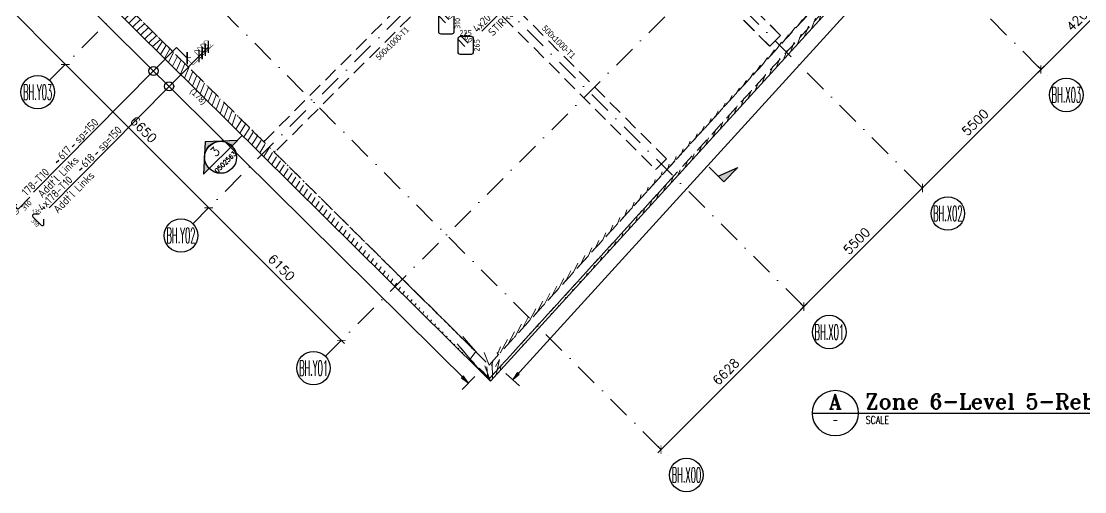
# Model space of a CAD drawing. Extents: x 660761725 to 1323371458, y 2734871439 to 5470067957.
# Drawn here: x 661877321 to 661912209, y 2735009230 to 2735024661 of the extents above; entities that cross this region are included whole.
import ezdxf
from ezdxf.enums import TextEntityAlignment as Align

# ---------------------------------------------------------------- set-up
doc = ezdxf.new("R2010")
doc.units = 0
for name, pattern in [('AXES', [1.95, 1.2, -0.25, 0.25, -0.25]), ('Hidden', [714.375, 476.25, -238.125]), ('sbp_axis_short', [10, 5, -2.5, 0, -2.5])]:
    doc.linetypes.add(name, pattern=pattern)
doc.layers.add('A-DETL', color=5, linetype='Continuous', lineweight=9, true_color=0x0000ff)
for name, color, linetype, lineweight in [('A-FLOR-PATT', 7, 'Continuous', 15), ('A-ROOF', 7, 'Continuous', 15), ('S-BEAM-IDEN', 2, 'Continuous', 9), ('S-GRID', 7, 'Continuous', 9), ('S-GRID-IDEN', 7, 'Continuous', 13)]:
    doc.layers.add(name, color=color, linetype=linetype, lineweight=lineweight)
for name, color, linetype in [('S-AXIS', 20, 'AXES'), ('S-DIMO', 100, 'Continuous'), ('S-RBAR-T10', 11, 'Continuous'), ('S-RDIMO', 8, 'Continuous'), ('S-RSYMB', 7, 'Continuous'), ('S-SCEL-INDT', 222, 'Continuous'), ('S-SIMPLETEXT', 7, 'Continuous'), ('S-TXT', 3, 'Continuous'), ('S-TXT-B', 7, 'Continuous')]:
    doc.layers.add(name, color=color, linetype=linetype)
doc.styles.add('Arial Narrow_1', font='ARIALN.TTF', dxfattribs={"height": 199.9999999999998})
doc.styles.add('ARMACAD', font='isocp.shx')
doc.styles.add('ROMANS', font='romans.shx')
doc.styles.add('ROMANT', font='romant')
doc.dimstyles.new('S-DIMO-100', dxfattribs={"dimscale": 100, "dimtxt": 3, "dimasz": 2, "dimexe": 1.5, "dimexo": 1.5, "dimgap": 1.5, "dimtad": 1, "dimdec": 0, "dimzin": 12, "dimdsep": 46, "dimtxsty": 'ROMANS', "dimblk": 'ARCHTICK', "dimcen": 0.09, "dimdle": 1.5, "dimclrd": 8, "dimclre": 8, "dimclrt": 4, "dimadec": 0, "dimazin": 3, "dimtfac": 1, "dimtdec": 0, "dimtix": 1, "dimtmove": 1, "dimatfit": 3, "dimfxl": 1, "dimtolj": 1, "dimtzin": 0, "dimarcsym": 0})
pattern_1 = [(74.99999999999999, (0, 0), (-153.3407249233896, 41.08752341002518), [])]

# ---------------------------------------------------------------- blocks, each defined once
blk = doc.blocks.new('_ARCHTICK')
at = {"color": 0, "linetype": 'ByBlock', "const_width": 0.15}
blk.add_lwpolyline([(-0.5, -0.5), (0.5, 0.5)], dxfattribs=at)
blk = doc.blocks.new('*D112')
at = {"layer": 'S-DIMO', "color": 8, "lineweight": -2, "transparency": 16777216}
for p, q in [((662653611.4952661, 2734522459.725241), (662650429.5885128, 2734519277.670966)), ((662653498.9619807, 2734522360.126192), (662653399.3632317, 2734522459.720323)), ((662650529.1134998, 2734519390.27771), (662650429.5835955, 2734519489.803))]:
    blk.add_line(p, q, dxfattribs=at)
at = {"layer": 'S-DIMO', "color": 8, "lineweight": -2, "transparency": 16777216, "xscale": 200, "yscale": 200, "zscale": 200}
for p, rotation in [((662653505.4317075, 2734522353.656765), 45.00132815847456), ((662650535.6520714, 2734519383.739442), 225.0013281584746)]:
    blk.add_blockref('_ARCHTICK', p, dxfattribs=dict(at, rotation=rotation))
at = {"layer": 'S-DIMO', "color": 4, "transparency": 16777216, "insert": (662651808.4049373, 2734521080.825221), "char_height": 300, "width": 199.5440968434552, "attachment_point": 5, "rotation": 45.00132815847457, "style": 'ROMANS'}
blk.add_mtext('\\A1;4200', dxfattribs=at)
blk = doc.blocks.new('*D113')
at = {"layer": 'S-DIMO', "color": 8, "lineweight": -2, "transparency": 16777216}
for p, q in [((662650641.7151127, 2734519489.808435), (662646540.5908527, 2734515388.494036)), ((662650529.1134998, 2734519390.27771), (662650429.5830785, 2734519489.803517)), ((662646640.0262022, 2734515501.190413), (662646540.5859352, 2734515600.62607))]:
    blk.add_line(p, q, dxfattribs=at)
at = {"layer": 'S-DIMO', "color": 8, "lineweight": -2, "transparency": 16777216, "xscale": 200, "yscale": 200, "zscale": 200}
for p, rotation in [((662650535.6515543, 2734519383.739959), 45.00132815847456), ((662646646.6544111, 2734515494.562512), 225.0013281584746)]:
    blk.add_blockref('_ARCHTICK', p, dxfattribs=dict(at, rotation=rotation))
at = {"layer": 'S-DIMO', "color": 4, "transparency": 16777216, "insert": (662648379.0160308, 2734517651.278353), "char_height": 300, "width": 199.5440968434552, "attachment_point": 5, "rotation": 45.00132815847457, "style": 'ROMANS'}
blk.add_mtext('\\A1;5500', dxfattribs=at)
blk = doc.blocks.new('*D114')
at = {"layer": 'S-DIMO', "color": 8, "lineweight": -2, "transparency": 16777216}
for p, q in [((662646752.7174524, 2734515600.631505), (662642651.5931929, 2734511499.317107)), ((662646640.0262022, 2734515501.190413), (662646540.585418, 2734515600.626588)), ((662642750.9389057, 2734511612.103117), (662642651.5882754, 2734511711.449142))]:
    blk.add_line(p, q, dxfattribs=at)
at = {"layer": 'S-DIMO', "color": 8, "lineweight": -2, "transparency": 16777216, "xscale": 200, "yscale": 200, "zscale": 200}
for p, rotation in [((662646646.6538938, 2734515494.563029), 45.00132815847456), ((662642757.6567513, 2734511605.385583), 225.0013281584746)]:
    blk.add_blockref('_ARCHTICK', p, dxfattribs=dict(at, rotation=rotation))
at = {"layer": 'S-DIMO', "color": 4, "transparency": 16777216, "insert": (662644490.0183705, 2734513762.101423), "char_height": 300, "width": 199.5440968434552, "attachment_point": 5, "rotation": 45.00132815847457, "style": 'ROMANS'}
blk.add_mtext('\\A1;5500', dxfattribs=at)
blk = doc.blocks.new('*D115')
at = {"layer": 'S-DIMO', "color": 8, "lineweight": -2, "transparency": 16777216}
for p, q in [((662642863.7196877, 2734511711.45468), (662637964.8870244, 2734506812.394895)), ((662642750.9389057, 2734511612.103117), (662642651.5876533, 2734511711.449763)), ((662638064.1247131, 2734506925.288924), (662637964.8821069, 2734507024.526929))]:
    blk.add_line(p, q, dxfattribs=at)
at = {"layer": 'S-DIMO', "color": 8, "lineweight": -2, "transparency": 16777216, "xscale": 200, "yscale": 200, "zscale": 200}
for p, rotation in [((662642757.6561291, 2734511605.386205), 45.00132815847456), ((662638070.9505827, 2734506918.463371), 225.0013281584746)]:
    blk.add_blockref('_ARCHTICK', p, dxfattribs=dict(at, rotation=rotation))
at = {"layer": 'S-DIMO', "color": 4, "transparency": 16777216, "insert": (662640202.1664039, 2734509474.051905), "char_height": 300, "width": 199.5440968434552, "attachment_point": 5, "rotation": 45.00132815847457, "style": 'ROMANS'}
blk.add_mtext('\\A1;6628', dxfattribs=at)
blk = doc.blocks.new('*D118')
at = {"layer": 'S-DIMO', "color": 8, "lineweight": -2, "transparency": 16777216}
for p, q in [((662614095.4112258, 2734523988.634831), (662618638.5730611, 2734519445.474528)), ((662614195.4119748, 2734523876.503543), (662614095.4112617, 2734523776.502797)), ((662618526.4410093, 2734519545.474508), (662618426.4410267, 2734519445.474492))]:
    blk.add_line(p, q, dxfattribs=at)
at = {"layer": 'S-DIMO', "color": 8, "lineweight": -2, "transparency": 16777216, "xscale": 200, "yscale": 200, "zscale": 200}
for p, rotation in [((662614201.477261, 2734523882.568832), 135.0000096597404), ((662618532.507026, 2734519551.540527), 315.0000096597404)]:
    blk.add_blockref('_ARCHTICK', p, dxfattribs=dict(at, rotation=rotation))
at = {"layer": 'S-DIMO', "color": 4, "transparency": 16777216, "insert": (662616579.124142, 2734521929.186749), "char_height": 300, "width": 199.5440968434552, "attachment_point": 5, "rotation": 315.00000965974044, "style": 'ROMANS'}
blk.add_mtext('\\A1;6125', dxfattribs=at)
blk = doc.blocks.new('*D119')
at = {"layer": 'S-DIMO', "color": 8, "lineweight": -2, "transparency": 16777216}
for p, q in [((662618426.4401975, 2734519657.605733), (662623340.8331552, 2734514743.214432)), ((662618526.4410093, 2734519545.474508), (662618426.4402332, 2734519445.473699)), ((662623228.7011043, 2734514843.214414), (662623128.7011207, 2734514743.214396))]:
    blk.add_line(p, q, dxfattribs=at)
at = {"layer": 'S-DIMO', "color": 8, "lineweight": -2, "transparency": 16777216, "xscale": 200, "yscale": 200, "zscale": 200}
for p, rotation in [((662618532.5062325, 2734519551.539734), 135.0000096597404), ((662623234.76712, 2734514849.280432), 315.0000096597404)]:
    blk.add_blockref('_ARCHTICK', p, dxfattribs=dict(at, rotation=rotation))
at = {"layer": 'S-DIMO', "color": 4, "transparency": 16777216, "insert": (662621095.768675, 2734517412.542153), "char_height": 300, "width": 199.5440968434552, "attachment_point": 5, "rotation": 315.00000965974044, "style": 'ROMANS'}
blk.add_mtext('\\A1;6650', dxfattribs=at)
blk = doc.blocks.new('*D120')
at = {"layer": 'S-DIMO', "color": 8, "lineweight": -2, "transparency": 16777216}
for p, q in [((662623128.7003523, 2734514955.345698), (662627689.5398602, 2734510394.507728)), ((662623228.7011043, 2734514843.214414), (662623128.7003881, 2734514743.213664)), ((662627577.4078088, 2734510494.507709), (662627477.407826, 2734510394.507692))]:
    blk.add_line(p, q, dxfattribs=at)
at = {"layer": 'S-DIMO', "color": 8, "lineweight": -2, "transparency": 16777216, "xscale": 200, "yscale": 200, "zscale": 200}
for p, rotation in [((662623234.7663873, 2734514849.279699), 135.0000096597404), ((662627583.4738252, 2734510500.573728), 315.0000096597404)]:
    blk.add_blockref('_ARCHTICK', p, dxfattribs=dict(at, rotation=rotation))
at = {"layer": 'S-DIMO', "color": 4, "transparency": 16777216, "insert": (662625621.252105, 2734512887.058783), "char_height": 300, "width": 199.5440968434552, "attachment_point": 5, "rotation": 315.00000965974044, "style": 'ROMANS'}
blk.add_mtext('\\A1;6150', dxfattribs=at)
blk = doc.blocks.new('*U1142')
at = {"layer": 'S-AXIS', "color": 3, "linetype": 'Continuous'}
blk.add_circle((0, 5.5), 5.5, dxfattribs=at)
at = {"layer": 'S-AXIS', "color": 3, "linetype": 'Continuous', "ltscale": 0.5, "style": 'ROMANT', "width": 0.4, "flags": 8}
blk.add_attdef('A', text='', height=5, dxfattribs=at).set_placement((0, 5.5), align=Align.MIDDLE_CENTER)
blk = doc.blocks.new('*U1141')
at = {"layer": 'S-SCEL-INDT'}
blk.add_line((-1.598034076772778e-05, -9.017526509425661), (-4.236298395894313e-05, 0), dxfattribs=at)
blk.add_lwpolyline([(-1.598034251388655e-05, -9.017526509426535), (-2.729673832266011e-05, -5.517526509764139), (8.74998401881464, -9.017498218424205), (-1.598034251388655e-05, -9.017526509426535)], dxfattribs=at)
blk.add_solid([(8.749984018815223, -9.017498218424496), (-1.598034076772778e-05, -9.017526509423043), (4.374978361036412, -7.267512364094754), (-2.729674239717861e-05, -5.517526509763265)], dxfattribs=at)
blk = doc.blocks.new('*U1143')
at = {"layer": 'S-SCEL-INDT'}
h = blk.add_hatch(color=256, dxfattribs=at)
edge = h.paths.add_edge_path()
edge.add_line((7.000001906104444, 2.263283386128023e-05), (10.50000190576247, 3.394924715394154e-05))
edge.add_line((10.50000190576247, 3.394924715394154e-05), (-2.921335544670001e-05, 9.624999999075953))
edge.add_line((-2.921335544670001e-05, 9.624999999075953), (-10.49999809220753, -3.394923260202631e-05))
edge.add_line((-10.49999809220753, -3.394923260202631e-05), (-6.999998092549504, -2.263281203340739e-05))
edge.add_arc((1.90677747013979e-06, 1.091277068709939e-11), 6.999999999363562, 0.00018525217620890544, 180.0001852521762, ccw=False)
at = {"layer": 'S-SCEL-INDT', "color": 2, "linetype": 'Continuous'}
blk.add_line((-6.999999999228748, 4.272327350918204e-05), (6.999999999228748, -4.272327350918204e-05), dxfattribs=at)
at = {"layer": 'S-SCEL-INDT'}
blk.add_line((13.40845287412958, 4.901550710201263e-05), (7.000001906104444, 2.263283386128023e-05), dxfattribs=at)
blk.add_lwpolyline([(7.000001906104444, 2.263283386128023e-05), (10.50000190576247, 3.394924715394154e-05), (-2.921335544670001e-05, 9.624999999075953), (-10.49999809220753, -3.394923260202631e-05), (-6.999998092549504, -2.263281203340739e-05, -0.9999999999999999)], format="xyb", close=True, dxfattribs=at)
for centre, radius in [((0, 0), 6.999999999370188), ((0, -1.906788384076208e-06), 6.99999999936)]:
    blk.add_circle(centre, radius, dxfattribs=at)
at = {"layer": 'S-SCEL-INDT', "linetype": 'Continuous', "style": 'ROMANT', "flags": 8}
for rotation, p in [(359.9998251523294, (-9.533905540592968e-07, 3.499999999687137)), (0.0001748476705820678, (9.533905540592968e-07, 3.499943417606119))]:
    blk.add_attdef('01', text='', height=4, rotation=rotation, dxfattribs=at).set_placement(p, align=Align.MIDDLE_CENTER)
at = {"layer": 'S-SCEL-INDT', "color": 3, "linetype": 'Continuous', "style": 'ROMANS', "flags": 8}
for rotation, p in [(359.9998251523294, (0, -2.974065839854546)), (0.0001748476705820678, (0, -2.97412474701559))]:
    blk.add_attdef('-', text='', height=2, rotation=rotation, dxfattribs=at).set_placement(p, align=Align.MIDDLE_CENTER)
blk = doc.blocks.new('I am… Limitless.')
at = {"layer": 'S-SCEL-INDT', "xscale": 75.00000000000088, "yscale": 75.00000000000088, "zscale": 75.00000000000088, "rotation": 45.00010152951856}
blk.add_blockref('*U1141', (662352440.7329911, 2734516181.62153), dxfattribs=at)
at = {"layer": 'S-TXT', "color": 134}
ref = blk.add_blockref('*U1143', (662336413.739825, 2734516503.357208), dxfattribs=dict(at, xscale=75.00000000000001, yscale=75.00000000000001, zscale=75.00000000000001, rotation=44.94966640259396))
ref.add_attrib('-', '0502563', dxfattribs={"layer": 'S-SCEL-INDT', "color": 3, "linetype": 'Continuous', "height": 150, "rotation": 44.94984142316793, "style": 'ROMANS'}).set_placement((662336571.3279865, 2734516345.491925), align=Align.MIDDLE_CENTER)
ref.add_attrib('01', '3', dxfattribs={"layer": 'S-SCEL-INDT', "linetype": 'Continuous', "height": 300.0000000000001, "rotation": 44.94984142316793, "style": 'ROMANT'}).set_placement((662336228.2904761, 2734516689.132774), align=Align.MIDDLE_CENTER)
blk = doc.blocks.new('I am… Atomic.')
at = {"layer": 'A-FLOR-PATT', "transparency": 33554600}
h = blk.add_hatch(dxfattribs=at)
h.set_pattern_fill('ANSI31', color=8, scale=50, angle=30, style=0)
h.set_pattern_definition(pattern_1)
edge = h.paths.add_edge_path()
edge.add_line((662389967.6433319, 2734579123.010657), (662390007.8012236, 2734579503.468677))
edge.add_line((662390178.8400514, 2734578972.951882), (662393574.2351673, 2734576558.543434))
edge.add_line((662390389.9110394, 2734578822.862847), (662389967.7690635, 2734579123.040917))
edge.add_line((662401600.1085552, 2734571260.373601), (662390007.8012234, 2734579503.468677))
edge.add_line((662401045.2346829, 2734570742.112331), (662400996.5411683, 2734571280.666277))
edge.add_line((662400996.5411683, 2734571280.666277), (662391834.41239, 2734577795.702194))
edge.add_line((662401631.7932035, 2734570909.939), (662401600.1085552, 2734571260.373601))
edge.add_line((662398386.0115408, 2734568087.393885), (662401045.2346829, 2734570742.112331))
edge.add_line((662378065.801715, 2734545768.423274), (662383150.2610395, 2734551353.010825))
edge.add_line((662383150.2610395, 2734551353.010825), (662388234.7203641, 2734556937.598375))
edge.add_line((662388234.7203641, 2734556937.598375), (662393319.1796887, 2734562522.185926))
edge.add_line((662393319.1796887, 2734562522.185926), (662398403.6390133, 2734568106.773477))
edge.add_line((662377177.0145457, 2734544792.211362), (662378389.7704264, 2734546124.258873))
edge.add_line((662345219.5168241, 2734509691.243385), (662350637.7770958, 2734515642.46591))
edge.add_line((662350637.7770958, 2734515642.46591), (662356056.0373675, 2734521593.688435))
edge.add_line((662356056.0373675, 2734521593.688435), (662361474.2976393, 2734527544.91096))
edge.add_line((662361474.2976393, 2734527544.91096), (662366892.5579109, 2734533496.133485))
edge.add_line((662366892.5579109, 2734533496.133485), (662372310.8181826, 2734539447.35601))
edge.add_line((662372310.8181826, 2734539447.35601), (662377729.0784543, 2734545398.578536))
edge.add_line((662345267.5598451, 2734509156.384884), (662400082.3408674, 2734569362.972085))
edge.add_line((662401418.6805061, 2734570690.601139), (662400941.3227103, 2734570214.051982))
edge.add_line((662400082.3408674, 2734569362.972085), (662401631.7932035, 2734570909.939))
h = blk.add_hatch(dxfattribs=at)
h.set_pattern_fill('ANSI31', color=8, scale=50, angle=30, style=0)
h.set_pattern_definition(pattern_1)
edge = h.paths.add_edge_path()
edge.add_line((662345468.2720397, 2734510142.524049), (662345661.1307589, 2734509588.669044))
edge.add_line((662345219.5168241, 2734509691.243385), (662350637.7770958, 2734515642.46591))
edge.add_line((662350637.7770958, 2734515642.46591), (662356056.0373675, 2734521593.688435))
edge.add_line((662356056.0373675, 2734521593.688435), (662361474.2976393, 2734527544.91096))
edge.add_line((662361474.2976393, 2734527544.91096), (662366892.5579109, 2734533496.133485))
edge.add_line((662366892.5579109, 2734533496.133485), (662372310.8181826, 2734539447.35601))
edge.add_line((662372310.8181826, 2734539447.35601), (662377729.0784543, 2734545398.578536))
edge.add_line((662345267.5598451, 2734509156.384884), (662400082.3408674, 2734569362.972085))
h = blk.add_hatch(dxfattribs=at)
h.set_pattern_fill('ANSI31', color=8, scale=50, angle=30, style=0)
h.set_pattern_definition(pattern_1)
edge = h.paths.add_edge_path()
edge.add_line((662326312.3910785, 2734528417.846987), (662333102.7430063, 2734521695.273901))
edge.add_line((662325865.2845687, 2734528370.671522), (662344964.0169713, 2734509462.575772))
edge.add_line((662336968.3324986, 2734517868.269328), (662339133.8364366, 2734515724.380668))
edge.add_line((662332502.0842122, 2734522289.937136), (662334515.7142464, 2734520296.40643))
edge.add_line((662333458.4230682, 2734521343.144109), (662337828.6853824, 2734517016.504176))
edge.add_line((662338184.3654449, 2734516664.374383), (662344781.0343132, 2734510133.551082))
edge.add_line((662344781.0343132, 2734510133.551082), (662344829.7545922, 2734510084.405783))
edge.add_line((662344829.7545922, 2734510084.405783), (662344878.4748713, 2734510035.260483))
edge.add_line((662344878.4748713, 2734510035.260483), (662344927.1951503, 2734509986.115183))
edge.add_line((662344927.1951503, 2734509986.115183), (662344975.9154292, 2734509936.969883))
edge.add_line((662344975.9154292, 2734509936.969883), (662345024.6357082, 2734509887.824584))
edge.add_line((662345024.6357082, 2734509887.824584), (662345073.3559872, 2734509838.679284))
edge.add_line((662345073.3559872, 2734509838.679284), (662345122.0762662, 2734509789.533985))
edge.add_line((662345122.0762662, 2734509789.533985), (662345170.7965451, 2734509740.388685))
edge.add_line((662345170.7965451, 2734509740.388685), (662345219.5168241, 2734509691.243385))
edge.add_line((662344964.0169713, 2734509462.575772), (662345267.5598451, 2734509156.384884))
edge.add_line((662345267.5598451, 2734509156.384884), (662345219.5168241, 2734509691.243385))
edge = h.paths.add_edge_path()
edge.add_line((662345219.5168241, 2734509691.243385), (662345513.1205869, 2734510013.727216))
edge.add_line((662345468.2720397, 2734510142.524049), (662345661.1307589, 2734509588.669044))
edge.add_line((662345267.5598451, 2734509156.384884), (662345661.1307589, 2734509588.669044))
edge = h.paths.add_edge_path()
edge.add_line((662325865.2845687, 2734528370.671522), (662326389.6555356, 2734528894.154181))
edge.add_line((662326389.6555356, 2734528894.154181), (662326589.2420617, 2734528694.228972))
edge.add_line((662326589.2420617, 2734528694.228972), (662326314.0211399, 2734528416.233197))
at = {"layer": 'A-DETL', "color": 8, "linetype": 'Hidden', "lineweight": 9}
for p, q in [((662399013.4511831, 2734568320.204953), (662345232.817815, 2734509249.488402)), ((662354781.2747371, 2734520496.512781), (662348366.2298224, 2734526911.564058)), ((662348375.3924686, 2734526907.89297), (662354784.0222851, 2734520499.258766)), ((662348012.7404133, 2734526558.074927), (662354427.785328, 2734520143.02365)), ((662354430.404629, 2734520145.641461), (662348021.4752218, 2734526554.575255)), ((662337828.6853824, 2734517016.504176), (662343805.8863698, 2734522983.579849)), ((662351037.8658978, 2734516453.002254), (662344513.5569398, 2734522982.844296)), ((662344159.6396613, 2734522629.526549), (662338184.3654449, 2734516664.374383)), ((662344159.6396613, 2734522629.526549), (662350684.0984387, 2734516099.534561)), ((662333458.4230682, 2734521343.144109), (662337828.6853824, 2734517016.504176)), ((662354784.0222851, 2734520499.258766), (662354430.404629, 2734520145.641461)), ((662354781.2747371, 2734520496.512781), (662354784.0222851, 2734520499.258766)), ((662354430.404629, 2734520145.641461), (662354427.785328, 2734520143.02365)), ((662354430.1369091, 2734520145.375229), (662354430.368954, 2734520145.607274)), ((662337851.9824706, 2734517069.091905), (662337828.6853824, 2734517016.504176)), ((662338184.3654449, 2734516664.374383), (662338207.662599, 2734516716.96226)), ((662338184.3654449, 2734516664.374383), (662344781.0343132, 2734510133.551082)), ((662351037.8658978, 2734516453.002254), (662350684.0984387, 2734516099.534561)), ((662351031.5755024, 2734516446.715436), (662351037.8658978, 2734516453.002254)), ((662351208.4437448, 2734515812.901352), (662345232.817815, 2734509249.488402)), ((662350684.0984387, 2734516099.534561), (662350677.8080015, 2734516093.247701)), ((662344356.2023606, 2734510629.798686), (662344781.0343132, 2734510133.551082)), ((662344781.0343132, 2734510133.551082), (662344356.2023606, 2734510629.798686)), ((662344599.7394344, 2734509888.089563), (662344174.9056661, 2734510384.339288)), ((662344174.9056661, 2734510384.339288), (662344599.7394344, 2734509888.089563)), ((662344599.7394344, 2734509888.089563), (662344781.0343132, 2734510133.551082)), ((662344781.0343132, 2734510133.551082), (662344599.7394344, 2734509888.089563)), ((662344963.6249735, 2734509463.033666), (662344599.7394344, 2734509888.089563)), ((662345232.817815, 2734509249.488402), (662344600.1289424, 2734509887.696657)), ((662345064.4801393, 2734510106.718842), (662345219.5168241, 2734509691.243385)), ((662345219.5168241, 2734509691.243385), (662345064.4801393, 2734510106.718842)), ((662345232.817815, 2734509249.488402), (662345077.6992273, 2734509665.183345)), ((662345077.6992273, 2734509665.183345), (662345232.817815, 2734509249.488402)), ((662345232.817815, 2734509249.488402), (662345267.517679, 2734509156.497883))]:
    blk.add_line(p, q, dxfattribs=at)
at = {"layer": 'A-DETL', "color": 8, "linetype": 'Hidden', "lineweight": 9, "flags": 128}
for points in [[(662345219.5168241, 2734509691.243385), (662350637.7770958, 2734515642.46591), (662356056.0373675, 2734521593.688435), (662361474.2976393, 2734527544.91096), (662366892.5579109, 2734533496.133485), (662372310.8181826, 2734539447.35601), (662377729.0784543, 2734545398.578536)], [(662345232.817815, 2734509249.488402), (662345162.4757727, 2734509320.444087), (662345092.1337304, 2734509391.399771), (662345021.7916881, 2734509462.355456), (662344951.4496458, 2734509533.31114), (662344881.1076035, 2734509604.266825), (662344810.7655612, 2734509675.222509), (662344740.4235189, 2734509746.178194), (662344670.0814766, 2734509817.133879), (662344600.1289424, 2734509887.696657)], [(662344781.0343132, 2734510133.551082), (662344829.7545922, 2734510084.405783), (662344878.4748713, 2734510035.260483), (662344927.1951503, 2734509986.115183), (662344975.9154292, 2734509936.969883), (662345024.6357082, 2734509887.824584), (662345073.3559872, 2734509838.679284), (662345122.0762662, 2734509789.533985), (662345170.7965451, 2734509740.388685), (662345219.5168241, 2734509691.243385)]]:
    blk.add_lwpolyline(points, dxfattribs=at)
at = {"layer": 'A-ROOF', "color": 8, "lineweight": 13}
for p, q in [((662345267.5598451, 2734509156.384884), (662400082.3408674, 2734569362.972085)), ((662325865.2845687, 2734528370.671522), (662344964.0169713, 2734509462.575772)), ((662344964.0169713, 2734509462.575772), (662345267.5598451, 2734509156.384884))]:
    blk.add_line(p, q, dxfattribs=at)
at = {"layer": 'S-BEAM-IDEN', "color": 8, "width": 1699.577499999999, "attachment_point": 1, "style": 'Arial Narrow_1'}
for insert, char_height, rotation in [((662341480.4245633, 2734519816.410211), 199.9999999999998, 44.99999999999983), ((662347080.5751344, 2734520856.553458), 199.9999999999999, 314.9757148259339)]:
    blk.add_mtext('500x1000-T1', dxfattribs=dict(at, insert=insert, char_height=char_height, rotation=rotation))
blk = doc.blocks.new('*U380')
at = {"layer": 'S-TXT', "color": 2}
blk.add_line((-7.499999999822649, 0), (7.499999999822649, 0), dxfattribs=at)
at = {"layer": 'S-TXT'}
blk.add_circle((0, 0), 7.499999999822649, dxfattribs=at)
at = {"layer": 'S-TXT-B', "color": 3}
blk.add_line((7.499999999822649, -1.836970198677591e-15), (276.0348586467908, -3.017886866292129e-14), dxfattribs=at)
at = {"layer": 'S-TXT', "style": 'ROMANS', "width": 0.7499999997726263}
blk.add_text('SCALE', height=2.500000000509317, dxfattribs=at).set_placement((9.999999999763531, -3.500000000713044))
at = {"layer": 'S-TXT', "color": 7, "style": 'ROMANT', "flags": 8}
blk.add_attdef('01', text='', height=5.000000001018634, dxfattribs=at).set_placement((0, 3.750000000763976), align=Align.MIDDLE)
blk.add_attdef('PLAN', text='', height=5.000000001018634, dxfattribs=at).set_placement((9.909673645741805, -0.1666666667006211), align=Align.BOTTOM_LEFT)
at = {"layer": 'S-TXT', "style": 'ROMANS', "width": 0.6999999997953636, "flags": 8}
blk.add_attdef('-', text='', height=2.250000000458385, dxfattribs=at).set_placement((0, -2.264055869549338), align=Align.MIDDLE)
at = {"layer": 'S-TXT', "style": 'ROMANS', "width": 0.7499999997726263, "flags": 8}
blk.add_attdef('1:250', text='', height=2.500000000509317, dxfattribs=at).set_placement((275.8507419613148, -4.500000000916801), align=Align.BOTTOM_RIGHT)
blk = doc.blocks.new('CADF_02')
at = {"color": 0}
blk.add_lwpolyline([(0, 0), (2.5, -0.4166666679084301), (2.5, 0.4166666679084301)], close=True, dxfattribs=at)
blk = doc.blocks.new('cadf_03')
at = {"color": 8}
blk.add_lwpolyline([(-3.725290298461914e-09, 2.99999999627471), (3.725290298461914e-09, -3.000000007450581)], dxfattribs=at)
blk.add_blockref('CADF_02', (0.2513523101806641, 0), dxfattribs=at)
blk = doc.blocks.new('cadf_10')
at = {"color": 1}
for p, q in [((-4.158496580606208, 1.201089783226742), (-5.644468778018359, 1.201089783226742)), ((4.158496580606207, 1.201089783226742), (5.644468778018359, 1.201089783226742))]:
    blk.add_line(p, q, dxfattribs=at)
at = {"style": 'ARMACAD'}
for tag, p in [('$COM1', (-10.93526643674234, 2.542619974829577)), ('$COM2', (-9.757982686735758, -5.302973364669228))]:
    blk.add_attdef(tag, text='', height=3.5, dxfattribs=at).set_placement(p, align=Align.BOTTOM_RIGHT)
at = {"color": 1, "style": 'ARMACAD'}
blk.add_attdef('$NUM', text='', height=3.5, dxfattribs=at).set_placement((0, 0), align=Align.CENTER)
blk = doc.blocks.new('*U821', base_point=(661867109.5386555, 2735025364.544417))
at = {"layer": 'S-RSYMB'}
blk.add_lwpolyline([(661867185.2587702, 2735025307.129601), (661867127.4573448, 2735025307.130399, 0.6681786379192989), (661867114.7866703, 2735025276.541881), (661867210.8340262, 2735025180.49187, 0.414213562373095), (661867236.1745298, 2735025180.49152), (661867609.5386555, 2735025553.845329)], format="xyb", dxfattribs=at)
at = {"layer": 'S-RSYMB', "style": 'ARMACAD'}
for tag, rotation, p in [('D0', 314.999208365203, (661867081.4919449, 2735025147.200719)), ('D1', 44.99920835180559, (661867504.1727489, 2735025285.850021))]:
    blk.add_attdef(tag, text='', height=180, rotation=rotation, dxfattribs=at).set_placement(p, align=Align.MIDDLE_CENTER)
blk = doc.blocks.new('*U822', base_point=(661878360.6792219, 2735018755.237288))
at = {"layer": 'S-RSYMB'}
blk.add_lwpolyline([(661878489.9183868, 2735018942.73765), (661878325.4242462, 2735018942.739924, 0.6681786379192989), (661878289.3654176, 2735018855.689612), (661878562.3767779, 2735018582.670708, 0.6681786379192989), (661878649.4280856, 2735018618.727131), (661878649.430358, 2735018783.221272)], format="xyb", dxfattribs=at)
at = {"layer": 'S-RSYMB', "style": 'ARMACAD'}
for tag, rotation, p in [('D0', 359.9992079712639, (661878407.6725088, 2735019028.988787)), ('D1', 314.9992083901049, (661878364.8822951, 2735018658.193043))]:
    blk.add_attdef(tag, text='', height=135.0000000039367, rotation=rotation, dxfattribs=at).set_placement(p, align=Align.MIDDLE_CENTER)
blk = doc.blocks.new('cadf_04')
at = {"color": 8, "const_width": 0.5000000000000002}
blk.add_lwpolyline([(1.414213560521603, 1.414213564246893), (-1.414213556796312, -1.414213556796312)], dxfattribs=at)
blk = doc.blocks.new('*U835', base_point=(661889182.7122601, 2735023222.72852))
at = {"layer": 'S-RSYMB'}
blk.add_lwpolyline([(661889140.5366545, 2735023245.180806), (661888940.4120938, 2735023445.305367, -0.6681786379192989), (661888993.7786433, 2735023574.143614), (661889342.835247, 2735023574.143614, -0.4142135623730951), (661889418.3069452, 2735023498.671916), (661889418.3069452, 2735022946.785123, -0.4142135623730951), (661889342.835247, 2735022871.313425), (661888993.7786433, 2735022871.313425, -0.4142135623730951), (661888918.3069451, 2735022946.785123), (661888918.3069451, 2735023498.671916, -0.6681786379192989), (661889047.145193, 2735023552.038466), (661889247.2697537, 2735023351.913905)], format="xyb", dxfattribs=at)
at = {"layer": 'S-RSYMB', "style": 'ARMACAD'}
blk.add_attdef('D0', text='', height=180, dxfattribs=at).set_placement((661889168.3069451, 2735023689.143614), align=Align.MIDDLE_CENTER)
for tag, rotation, p in [('D2', 315, (661889228.5247531, 2735023533.293466)), ('D1', 90, (661889533.3069452, 2735023222.72852))]:
    blk.add_attdef(tag, text='', height=180, rotation=rotation, dxfattribs=at).set_placement(p, align=Align.MIDDLE_CENTER)
blk = doc.blocks.new('*U836', base_point=(661892354.378831, 2735024372.627768))
at = {"layer": 'S-RSYMB'}
blk.add_lwpolyline([(661892293.5951852, 2735024339.612209), (661892093.4706244, 2735024539.73677, -0.6681786379192989), (661892146.8371739, 2735024668.575017), (661892495.8937777, 2735024668.575017, -0.4142135623730951), (661892571.3654759, 2735024593.103319), (661892571.3654759, 2735024152.152217, -0.4142135623730951), (661892495.8937777, 2735024076.680519), (661892146.8371739, 2735024076.680519, -0.4142135623730951), (661892071.3654758, 2735024152.152217), (661892071.3654758, 2735024593.103319, -0.6681786379192989), (661892200.2037237, 2735024646.469869), (661892400.3282844, 2735024446.345308)], format="xyb", dxfattribs=at)
at = {"layer": 'S-RSYMB', "style": 'ARMACAD'}
blk.add_attdef('D0', text='', height=180, dxfattribs=at).set_placement((661892321.3654758, 2735024783.575017), align=Align.MIDDLE_CENTER)
for tag, rotation, p in [('D2', 315, (661892381.5832838, 2735024627.724869)), ('D1', 90, (661892686.3654759, 2735024372.627768))]:
    blk.add_attdef(tag, text='', height=180, rotation=rotation, dxfattribs=at).set_placement(p, align=Align.MIDDLE_CENTER)
blk = doc.blocks.new('I am… All Range.')
at = {"layer": 'S-GRID', "color": 8, "linetype": 'sbp_axis_short', "lineweight": 13, "ltscale": 150}
for p, q in [((662618010.1861551, 2734519029.21969), (662684113.7569702, 2734585132.790505)), ((662622712.44625, 2734514326.959595), (662688816.0170653, 2734580430.53041)), ((662627061.1529542, 2734509978.252891), (662693164.7237693, 2734576081.823706)), ((662622360.5708737, 2734547558.821693), (662650980.3147497, 2734518939.077817)), ((662618471.4835767, 2734543669.734396), (662647091.3762469, 2734515049.841725)), ((662614582.3962799, 2734539780.647099), (662643202.2889504, 2734511160.754429)), ((662609895.5820874, 2734535093.832907), (662638515.474758, 2734506473.940236))]:
    blk.add_line(p, q, dxfattribs=at)
at = {"layer": 'S-GRID-IDEN', "color": 9}
ref = blk.add_blockref('*U1142', (662617621.277425, 2734518090.31096), dxfattribs=dict(at, xscale=100.0000000000075, yscale=100, zscale=100.0000000000028, rotation=359.9999999381469))
ref.add_attrib('A', 'BH.Y03', dxfattribs={"layer": 'S-AXIS', "color": 3, "linetype": 'Continuous', "ltscale": 0.5, "height": 499.9999999999999, "rotation": 359.9999999381469, "style": 'ROMANT', "width": 0.4000000000000299}).set_placement((662617621.2774256, 2734518640.31096), align=Align.MIDDLE_CENTER)
ref = blk.add_blockref('*U1142', (662651369.2313379, 2734518000.176947), dxfattribs=dict(at, xscale=100.0000000000075, yscale=100, zscale=100.0000000000028, rotation=359.9999999381469))
ref.add_attrib('A', 'BH.X03', dxfattribs={"layer": 'S-AXIS', "color": 3, "linetype": 'Continuous', "ltscale": 0.5, "height": 499.9999999999999, "rotation": 359.9999999381469, "style": 'ROMANT', "width": 0.4000000000000299}).set_placement((662651369.2313385, 2734518550.176946), align=Align.MIDDLE_CENTER)
ref = blk.add_blockref('*U1142', (662647480.2928351, 2734514110.940855), dxfattribs=dict(at, xscale=100.0000000000075, yscale=100, zscale=100.0000000000028, rotation=359.9999999381469))
ref.add_attrib('A', 'BH.X02', dxfattribs={"layer": 'S-AXIS', "color": 3, "linetype": 'Continuous', "ltscale": 0.5, "height": 499.9999999999999, "rotation": 359.9999999381469, "style": 'ROMANT', "width": 0.4000000000000299}).set_placement((662647480.2928357, 2734514660.940855), align=Align.MIDDLE_CENTER)
ref = blk.add_blockref('*U1142', (662622323.5375198, 2734513388.050866), dxfattribs=dict(at, xscale=100.0000000000075, yscale=100, zscale=100.0000000000028, rotation=359.9999999381469))
ref.add_attrib('A', 'BH.Y02', dxfattribs={"layer": 'S-AXIS', "color": 3, "linetype": 'Continuous', "ltscale": 0.5, "height": 499.9999999999999, "rotation": 359.9999999381469, "style": 'ROMANT', "width": 0.4000000000000299}).set_placement((662622323.5375204, 2734513938.050866), align=Align.MIDDLE_CENTER)
ref = blk.add_blockref('*U1142', (662643591.2055386, 2734510221.853559), dxfattribs=dict(at, xscale=100.0000000000075, yscale=100, zscale=100.0000000000028, rotation=359.9999999381469))
ref.add_attrib('A', 'BH.X01', dxfattribs={"layer": 'S-AXIS', "color": 3, "linetype": 'Continuous', "ltscale": 0.5, "height": 499.9999999999999, "rotation": 359.9999999381469, "style": 'ROMANT', "width": 0.4000000000000299}).set_placement((662643591.2055392, 2734510771.853558), align=Align.MIDDLE_CENTER)
ref = blk.add_blockref('*U1142', (662626672.2442242, 2734509039.344162), dxfattribs=dict(at, xscale=100.0000000000075, yscale=100, zscale=100.0000000000028, rotation=359.9999999381469))
ref.add_attrib('A', 'BH.Y01', dxfattribs={"layer": 'S-AXIS', "color": 3, "linetype": 'Continuous', "ltscale": 0.5, "height": 499.9999999999999, "rotation": 359.9999999381469, "style": 'ROMANT', "width": 0.4000000000000299}).set_placement((662626672.2442248, 2734509589.344161), align=Align.MIDDLE_CENTER)
ref = blk.add_blockref('*U1142', (662638904.3834873, 2734505535.031507), dxfattribs=dict(at, xscale=100.0000000000075, yscale=100, zscale=100.0000000000028, rotation=359.9999999381469))
ref.add_attrib('A', 'BH.X00', dxfattribs={"layer": 'S-AXIS', "color": 3, "linetype": 'Continuous', "ltscale": 0.5, "height": 499.9999999999999, "rotation": 359.9999999381469, "style": 'ROMANT', "width": 0.4000000000000299}).set_placement((662638904.3834879, 2734506085.031507), align=Align.MIDDLE_CENTER)
at = {"layer": 'S-DIMO', "color": 3}
for base, p1, p2, angle, picture, middle in [((662618532.507026, 2734519551.540527), (662614301.4779738, 2734523982.569578), (662618632.5070087, 2734519651.540543), 315.0000096597404, '*D118', (662616579.124142, 2734521929.186749)), ((662650535.6520714, 2734519383.739442), (662653605.0304564, 2734522254.062633), (662650635.1819755, 2734519284.214152), 45.00132815847456, '*D112', (662651808.4049373, 2734521080.825221)), ((662623234.76712, 2734514849.280432), (662618632.5070087, 2734519651.540543), (662623334.7671036, 2734514949.280448), 315.0000096597404, '*D119', (662621095.768675, 2734517412.542153)), ((662646646.6544111, 2734515494.562512), (662650635.1819755, 2734519284.214152), (662646746.0946782, 2734515395.126855), 45.00132815847456, '*D113', (662648379.0160308, 2734517651.278353)), ((662642757.6567513, 2734511605.385583), (662646746.0946782, 2734515395.126855), (662642857.0073817, 2734511506.039558), 45.00132815847456, '*D114', (662644490.0183705, 2734513762.101423)), ((662627583.4738252, 2734510500.573728), (662623334.7671036, 2734514949.280448), (662627683.4738078, 2734510600.573744), 315.0000096597404, '*D120', (662625621.252105, 2734512887.058783)), ((662638070.9505827, 2734506918.463371), (662642857.0073817, 2734511506.039558), (662638170.193189, 2734506819.225366), 45.00132815847456, '*D115', (662640202.1664039, 2734509474.051905))]:
    dim = blk.add_linear_dim(base=base, p1=p1, p2=p2, angle=angle, dimstyle='S-DIMO-100', dxfattribs=at)
    dim.commit()
    dim.dimension.update_dxf_attribs({"geometry": picture, "text_midpoint": middle})

msp = doc.modelspace()

# ---------------------------------------------------------------- linework, layer by layer
at = {"layer": 'S-RBAR-T10', "const_width": 16}
for points in [[(661882894.6999753, 2735023468.687664), (661882794.6999754, 2735023468.689044, 0.6681786379192989), (661882772.7789339, 2735023415.769038), (661882938.9467316, 2735023249.596648, 0.414213562373095), (661882982.7873521, 2735023249.596043), (661883628.730116, 2735023895.520957)], [(661883236.5538151, 2735023810.520858), (661883136.5538151, 2735023810.522239, 0.6681786379192989), (661883114.6327736, 2735023757.602232), (661883280.6030378, 2735023591.627381, 0.6681786379192989), (661883333.523651, 2735023613.54696), (661883333.5250326, 2735023713.54696)], [(661883339.6708792, 2735023913.635072), (661883239.6708792, 2735023913.636454, 0.6681786379192989), (661883217.7498378, 2735023860.716447), (661883383.720102, 2735023694.741596, 0.6681786379192989), (661883436.6407151, 2735023716.661175), (661883436.6420968, 2735023816.661174)], [(661883442.7879434, 2735024016.749287), (661883342.7879434, 2735024016.750669, 0.6681786379192989), (661883320.8669019, 2735023963.830661), (661883486.8371662, 2735023797.855811, 0.6681786379192989), (661883539.7577792, 2735023819.77539), (661883539.759161, 2735023919.77539)], [(661883133.4367509, 2735023707.406642), (661883033.4367509, 2735023707.408025, 0.6681786379192989), (661883011.5157095, 2735023654.488017), (661883177.485974, 2735023488.513166, 0.6681786379192989), (661883230.406587, 2735023510.432745), (661883230.4079685, 2735023610.432745)]]:
    msp.add_lwpolyline(points, format="xyb", dxfattribs=at)
at = {"layer": 'S-RDIMO'}
for p, q in [((661949291.4375603, 2735074249.40046), (661893444.274644, 2735012908.882059)), ((661891993.4452417, 2735012799.976155), (661873198.0113925, 2735031407.800769))]:
    msp.add_line(p, q, dxfattribs=at)
for points in [[(661895568.4946462, 2735027480.677299), (661892429.3265402, 2735024341.509457)], [(661881658.3885492, 2735023031.872043), (661882415.4980072, 2735023796.614888), (661882766.0594457, 2735023449.552627)], [(661882171.1770324, 2735022524.202029), (661883459.3405594, 2735023825.353177)], [(661881658.3885492, 2735023031.872043), (661877720.2254521, 2735019054.003296)], [(661882171.1770326, 2735022524.202029), (661878233.0139353, 2735018546.333282)]]:
    msp.add_lwpolyline(points, dxfattribs=at)
for centre in [(661881658.3885498, 2735023031.872043), (661882171.1770326, 2735022524.202029)]:
    msp.add_circle(centre, 150.000000263009, dxfattribs=at)

# ---------------------------------------------------------------- block references
at = {"layer": 'S-AXIS'}
for name, p in [('I am… All Range.', (-739763.2984656096, 503695.4297404289)), ('I am… Atomic.', (-452552.6789346933, 503695.4297404289)), ('I am… Limitless.', (-452552.6789346933, 503695.4297404289))]:
    msp.add_blockref(name, p, dxfattribs=at)
ref = msp.add_blockref('*U380', (661904026.1597923, 2735011809.330571), dxfattribs=dict(at, xscale=100, yscale=100, zscale=100))
ref.add_attrib('01', 'A', dxfattribs={"layer": 'S-TXT', "color": 7, "height": 500.0000001018634, "style": 'ROMANT'}).set_placement((661904026.1597923, 2735012184.330571), align=Align.MIDDLE)
ref.add_attrib('PLAN', 'Zone 6-Level 5-Rebar-Slab-Additional Reinforcement - Plan', dxfattribs={"layer": 'S-TXT', "color": 7, "height": 500.0000001018634, "style": 'ROMANT'}).set_placement((661905017.1271569, 2735011792.663904), align=Align.BOTTOM_LEFT)
ref.add_attrib('-', '-', dxfattribs={"layer": 'S-TXT', "height": 225.0000000458385, "style": 'ROMANS', "width": 0.6999999997953636}).set_placement((661904026.1597923, 2735011582.924984), align=Align.MIDDLE)
ref.add_attrib('1:250', '1:100', dxfattribs={"layer": 'S-TXT', "height": 250.0000000509317, "style": 'ROMANS', "width": 0.7499999997726263}).set_placement((661931611.2339884, 2735011359.330571), align=Align.BOTTOM_RIGHT)
at = {"layer": 'S-RDIMO'}
for name, p, xscale, yscale, zscale, rotation in [('cadf_04', (661883151.5452583, 2735023514.454599), 99.99999987643263, 100, 100.0000000000002, 225.2873831744381), ('cadf_04', (661883254.6623222, 2735023617.568814), 99.99999987643263, 100, 100.0000000000002, 225.2873831744381), ('cadf_04', (661883356.7421255, 2735023721.720318), 99.99999987643261, 100, 100.0000000000002, 225.2873831744381), ('cadf_04', (661883459.3405592, 2735023825.353178), 99.99999987643261, 100, 100.0000000000002, 225.2873831744381), ('cadf_04', (661882766.0594457, 2735023449.552627), 99.99999987643263, 100, 100.0000000000002, 225.2873831744381), ('cadf_03', (661893444.274644, 2735012908.882059), 99.99999999999999, 99.99999999999999, 99.99999999999999, 47.68386439877345), ('cadf_03', (661891993.4452417, 2735012799.976155), 100, 100, 100, 135.2873847806326)]:
    msp.add_blockref(name, p, dxfattribs=dict(at, xscale=xscale, yscale=yscale, zscale=zscale, rotation=rotation))
at = {"layer": 'S-RSYMB'}
for name, p, values in [('*U835', (661891281.5823098, 2735024590.590869, -1e-08), {'D0': '225', 'D1': '310', 'D2': '160'}), ('*U836', (661891933.936342, 2735023871.645085, -1e-08), {'D0': '225', 'D1': '265', 'D2': '160'}), ('*U821', (661877101.8237687, 2735018697.708927, -1e-08), {'D0': '950', 'D1': '310'}), ('*U822', (661877777.4645782, 2735018144.804381), {'D0': '135', 'D1': '310'})]:
    msp.add_blockref(name, p, dxfattribs=at).add_auto_attribs(values)
at = {"layer": 'S-SIMPLETEXT'}
ref = msp.add_blockref('cadf_10', (661893772.8418903, 2735025764.574205), dxfattribs=dict(at, xscale=74.9999999808352, yscale=75, zscale=75, rotation=44.99999755296564))
ref.add_attrib('$NUM', '632', dxfattribs={"color": 1, "height": 262.5000000000001, "rotation": 44.99999678021798, "style": 'ARMACAD', "flags": 2}).set_placement((661893772.8418903, 2735025764.574205), align=Align.CENTER)
ref.add_attrib('$COM1', '4x20-T12         sp=150', dxfattribs={"height": 262.5000000000001, "rotation": 44.99999678021798, "style": 'ARMACAD', "flags": 2}).set_placement((661894819.5819856, 2735026811.314211), align=Align.RIGHT)
ref = msp.add_blockref('cadf_10', (661878832.3240782, 2735020257.596677), dxfattribs=dict(at, xscale=75.00000000218708, yscale=75, zscale=75, rotation=45.28738478398581))
ref.add_attrib('$NUM', '617', dxfattribs={"color": 1, "height": 262.5, "rotation": 45.28738446944055, "style": 'ARMACAD', "flags": 2}).set_placement((661878832.3240782, 2735020257.596677), align=Align.CENTER)
ref.add_attrib('$COM1', '178-T10         sp=150', dxfattribs={"height": 262.5, "rotation": 45.28738446944055, "style": 'ARMACAD', "flags": 2}).set_placement((661879879.2739435, 2735021315.10218), align=Align.RIGHT)
ref = msp.add_blockref('cadf_10', (661879597.8124626, 2735020005.042081), dxfattribs=dict(at, xscale=75.00000000218708, yscale=75, zscale=75, rotation=45.28738478398581))
ref.add_attrib('$NUM', '618', dxfattribs={"color": 1, "height": 262.5, "rotation": 45.28738446944055, "style": 'ARMACAD', "flags": 2}).set_placement((661879597.8124626, 2735020005.042081), align=Align.CENTER)
ref.add_attrib('$COM1', '4x178-T10         sp=150', dxfattribs={"height": 262.5, "rotation": 45.28738446944055, "style": 'ARMACAD', "flags": 2}).set_placement((661880644.7623279, 2735021062.547585), align=Align.RIGHT)

# ---------------------------------------------------------------- texts
at = {"layer": 'S-RDIMO'}
msp.add_text('(178)', height=200, rotation=315.2873847806326, dxfattribs=at).set_placement((661882838.9233527, 2735022349.535457))
at = {"layer": 'S-SIMPLETEXT', "style": 'ARMACAD'}
for s, rotation, p in [('STIRRUPS', 45.00001931869105, (661893799.8926841, 2735025160.283188)), ("Addt'l Links", 45.28738602278698, (661879234.086839, 2735020087.846311)), ("Addt'l Links", 45.28738602278698, (661879746.8753222, 2735019580.176297))]:
    msp.add_text(s, height=262.4999999999999, rotation=rotation, dxfattribs=at).set_placement(p, align=Align.RIGHT)

doc.saveas('drawing.dxf')
